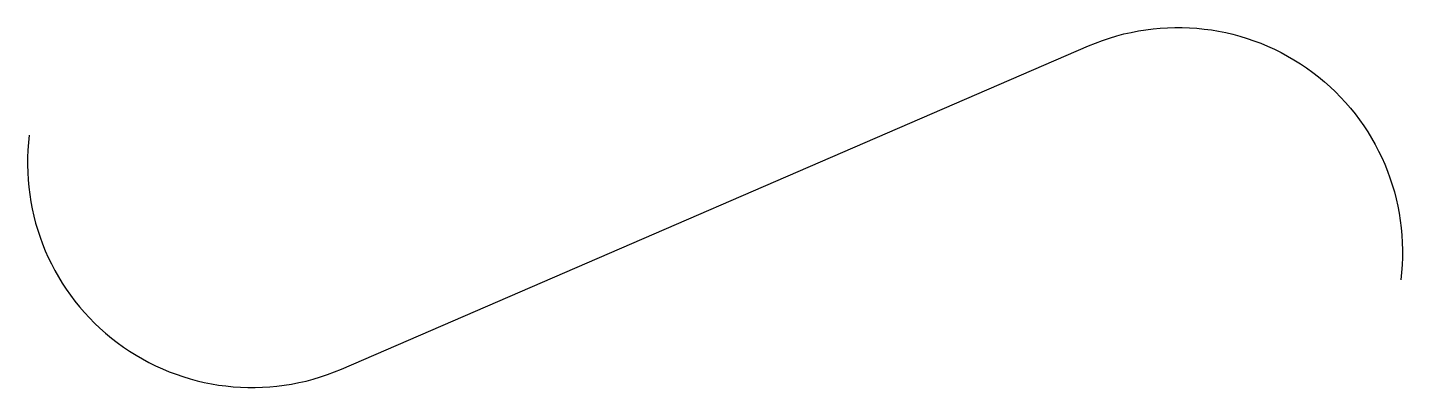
# Model space of a CAD drawing. Extents: x -0.00189 to 0.00189, y -0.0005 to 0.0005.
import ezdxf

# ---------------------------------------------------------------- set-up
doc = ezdxf.new("R2010")
doc.units = 0
doc.layers.get('0').update_dxf_attribs({"linetype": 'CONTINUOUS'})

msp = doc.modelspace()

# ---------------------------------------------------------------- linework, layer by layer
msp.add_lwpolyline([(-0.0018875, 0.0001996, 0.580909), (-0.0010281, -0.0004453), (0.0010281, 0.0004453, -0.580909), (0.0018875, -0.0001996)], format="xyb")

doc.saveas('drawing.dxf')
